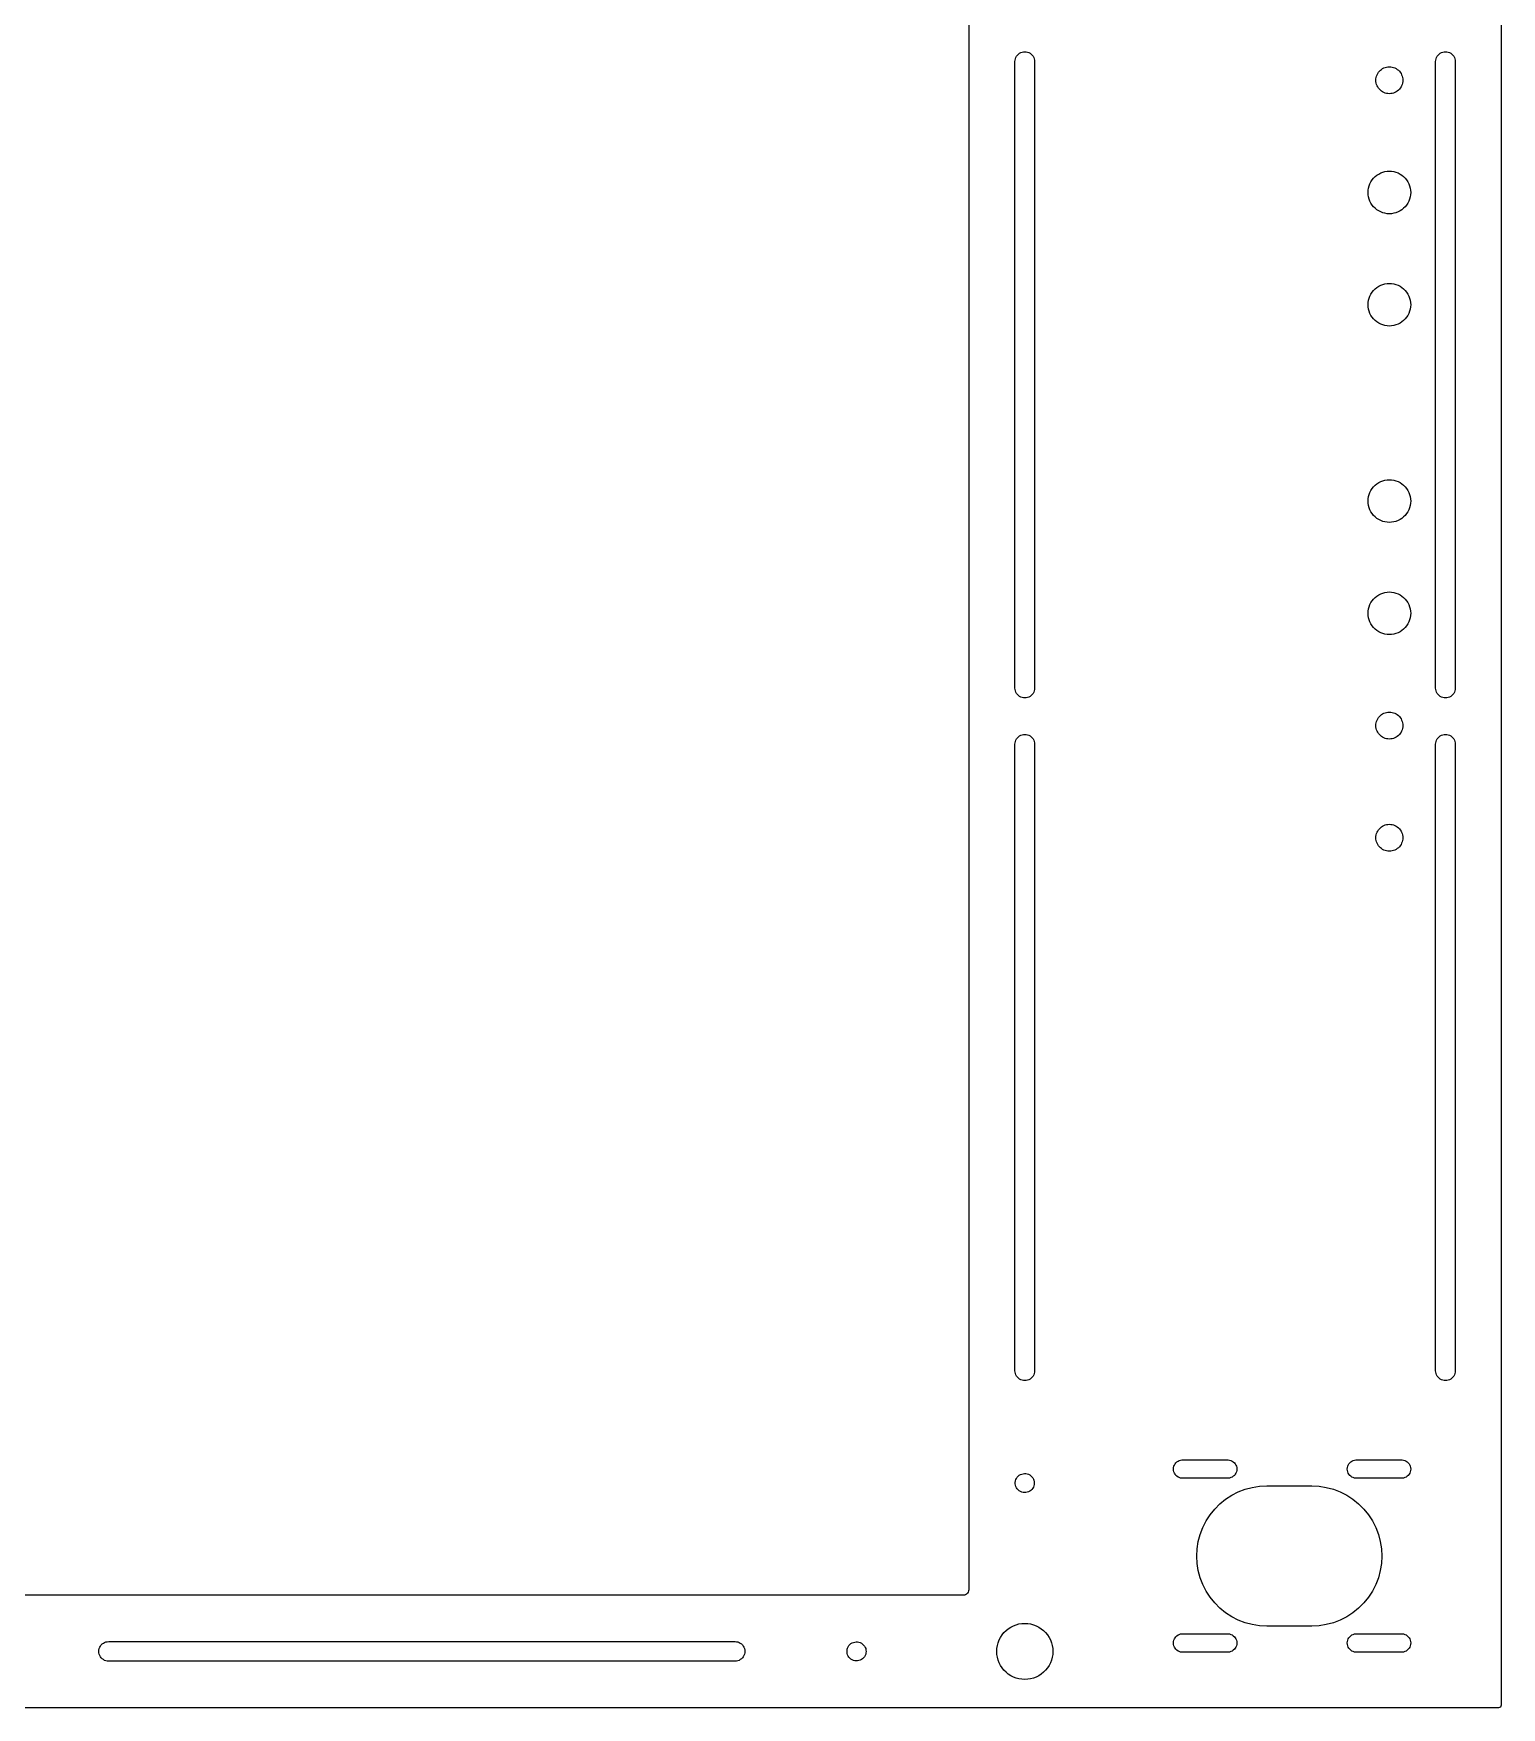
# Model space of a CAD drawing. Header units: metres. Extents: x -325 to 325, y -232 to 248.
# Drawn here: x 63.2 to 325, y -232.5 to 65.8 of the extents above; entities that cross this region are included whole.
import ezdxf

# ---------------------------------------------------------------- set-up
doc = ezdxf.new("R2010")
doc.units = ezdxf.units.M

msp = doc.modelspace()

# ---------------------------------------------------------------- linework, layer by layer
for p, q in [((325, -232), (325, 247)), ((230, 211.5), (230, -211.5)), ((238.25, 60.8333), (238.268, 61.0824)), ((238.25, -50.8333), (238.25, 60.8333)), ((238.268, 61.0824), (238.321, 61.3264)), ((238.321, 61.3264), (238.408, 61.5603)), ((238.408, 61.5603), (238.528, 61.7794)), ((238.528, 61.7794), (238.677, 61.9793)), ((238.677, 61.9793), (238.854, 62.1559)), ((238.854, 62.1559), (239.054, 62.3055)), ((239.054, 62.3055), (239.273, 62.4252)), ((239.273, 62.4252), (239.507, 62.5124)), ((239.507, 62.5124), (239.751, 62.5655)), ((239.751, 62.5655), (240, 62.5833)), ((240, 62.5833), (240.249, 62.5655)), ((240.249, 62.5655), (240.493, 62.5124)), ((240.493, 62.5124), (240.727, 62.4252)), ((240.727, 62.4252), (240.946, 62.3055)), ((240.946, 62.3055), (241.146, 62.1559)), ((241.146, 62.1559), (241.323, 61.9793)), ((241.323, 61.9793), (241.472, 61.7794)), ((241.472, 61.7794), (241.592, 61.5603)), ((241.592, 61.5603), (241.679, 61.3264)), ((241.679, 61.3264), (241.732, 61.0824)), ((241.732, 61.0824), (241.75, 60.8333)), ((241.75, 60.8333), (241.75, -50.8333)), ((303.8, 59.5785), (304.024, 59.6925)), ((304.024, 59.6925), (304.258, 59.7825)), ((304.258, 59.7825), (304.501, 59.8475)), ((304.501, 59.8475), (304.749, 59.8868)), ((304.749, 59.8868), (305, 59.9)), ((305, 59.9), (305.251, 59.8868)), ((305.251, 59.8868), (305.499, 59.8475)), ((305.499, 59.8475), (305.742, 59.7825)), ((305.742, 59.7825), (305.976, 59.6925)), ((305.976, 59.6925), (306.2, 59.5785)), ((313.25, 60.8333), (313.268, 61.0824)), ((313.25, -50.8333), (313.25, 60.8333)), ((313.268, 61.0824), (313.321, 61.3264)), ((313.321, 61.3264), (313.408, 61.5603)), ((313.408, 61.5603), (313.528, 61.7794)), ((313.528, 61.7794), (313.677, 61.9793)), ((313.677, 61.9793), (313.854, 62.1559)), ((313.854, 62.1559), (314.054, 62.3055)), ((314.054, 62.3055), (314.273, 62.4252)), ((314.273, 62.4252), (314.507, 62.5124)), ((314.507, 62.5124), (314.751, 62.5655)), ((314.751, 62.5655), (315, 62.5833)), ((315, 62.5833), (315.249, 62.5655)), ((315.249, 62.5655), (315.493, 62.5124)), ((315.493, 62.5124), (315.727, 62.4252)), ((315.727, 62.4252), (315.946, 62.3055)), ((315.946, 62.3055), (316.146, 62.1559)), ((316.146, 62.1559), (316.323, 61.9793)), ((316.323, 61.9793), (316.472, 61.7794)), ((316.472, 61.7794), (316.592, 61.5603)), ((316.592, 61.5603), (316.679, 61.3264)), ((316.679, 61.3264), (316.732, 61.0824)), ((316.732, 61.0824), (316.75, 60.8333)), ((316.75, 60.8333), (316.75, -50.8333)), ((302.6, 57.5), (302.613, 57.7509)), ((302.613, 57.2491), (302.6, 57.5)), ((302.613, 57.7509), (302.652, 57.999)), ((302.652, 57.001), (302.613, 57.2491)), ((302.652, 57.999), (302.717, 58.2416)), ((302.717, 56.7583), (302.652, 57.001)), ((302.717, 58.2416), (302.807, 58.4762)), ((302.807, 56.5238), (302.717, 56.7583)), ((302.807, 58.4762), (302.922, 58.7)), ((302.922, 58.7), (303.058, 58.9107)), ((303.058, 58.9107), (303.216, 59.1059)), ((303.216, 59.1059), (303.394, 59.2835)), ((303.394, 59.2835), (303.589, 59.4416)), ((303.589, 59.4416), (303.8, 59.5785)), ((306.2, 59.5785), (306.411, 59.4416)), ((306.411, 59.4416), (306.606, 59.2835)), ((306.606, 59.2835), (306.784, 59.1059)), ((306.784, 59.1059), (306.942, 58.9107)), ((306.942, 58.9107), (307.078, 58.7)), ((307.078, 58.7), (307.193, 58.4762)), ((307.193, 58.4762), (307.283, 58.2416)), ((307.283, 56.7583), (307.193, 56.5238)), ((307.283, 58.2416), (307.348, 57.999)), ((307.348, 57.001), (307.283, 56.7583)), ((307.348, 57.999), (307.387, 57.7509)), ((307.387, 57.2491), (307.348, 57.001)), ((307.387, 57.7509), (307.4, 57.5)), ((307.4, 57.5), (307.387, 57.2491)), ((302.922, 56.3), (302.807, 56.5238)), ((303.058, 56.0893), (302.922, 56.3)), ((303.216, 55.8941), (303.058, 56.0893)), ((303.394, 55.7164), (303.216, 55.8941)), ((303.589, 55.5583), (303.394, 55.7164)), ((303.8, 55.4215), (303.589, 55.5583)), ((304.024, 55.3075), (303.8, 55.4215)), ((304.258, 55.2175), (304.024, 55.3075)), ((304.501, 55.1524), (304.258, 55.2175)), ((304.749, 55.1131), (304.501, 55.1524)), ((305, 55.1), (304.749, 55.1131)), ((305.251, 55.1131), (305, 55.1)), ((305.499, 55.1524), (305.251, 55.1131)), ((305.742, 55.2175), (305.499, 55.1524)), ((305.976, 55.3075), (305.742, 55.2175)), ((306.2, 55.4215), (305.976, 55.3075)), ((306.411, 55.5583), (306.2, 55.4215)), ((306.606, 55.7164), (306.411, 55.5583)), ((306.784, 55.8941), (306.606, 55.7164)), ((306.942, 56.0893), (306.784, 55.8941)), ((307.078, 56.3), (306.942, 56.0893)), ((307.193, 56.5238), (307.078, 56.3)), ((301.386, 38.6743), (301.529, 39.0456)), ((301.529, 39.0456), (301.709, 39.4)), ((301.709, 39.4), (301.926, 39.7336)), ((301.926, 39.7336), (302.176, 40.0427)), ((302.176, 40.0427), (302.457, 40.3239)), ((302.457, 40.3239), (302.766, 40.5743)), ((302.766, 40.5743), (303.1, 40.7909)), ((303.1, 40.7909), (303.454, 40.9715)), ((303.454, 40.9715), (303.826, 41.114)), ((303.826, 41.114), (304.21, 41.2169)), ((304.21, 41.2169), (304.603, 41.2792)), ((304.603, 41.2792), (305, 41.3)), ((305, 41.3), (305.397, 41.2792)), ((305.397, 41.2792), (305.79, 41.2169)), ((305.79, 41.2169), (306.174, 41.114)), ((306.174, 41.114), (306.546, 40.9715)), ((306.546, 40.9715), (306.9, 40.7909)), ((306.9, 40.7909), (307.234, 40.5743)), ((307.234, 40.5743), (307.543, 40.3239)), ((307.543, 40.3239), (307.824, 40.0427)), ((307.824, 40.0427), (308.074, 39.7336)), ((308.074, 39.7336), (308.291, 39.4)), ((308.291, 39.4), (308.471, 39.0456)), ((308.471, 39.0456), (308.614, 38.6743)), ((301.2, 37.5), (301.221, 37.8972)), ((301.221, 37.1028), (301.2, 37.5)), ((301.221, 37.8972), (301.283, 38.2901)), ((301.283, 36.7099), (301.221, 37.1028)), ((301.283, 38.2901), (301.386, 38.6743)), ((301.386, 36.3257), (301.283, 36.7099)), ((301.529, 35.9544), (301.386, 36.3257)), ((301.709, 35.6), (301.529, 35.9544)), ((308.471, 35.9544), (308.291, 35.6)), ((308.614, 36.3257), (308.471, 35.9544)), ((308.614, 38.6743), (308.717, 38.2901)), ((308.717, 36.7099), (308.614, 36.3257)), ((308.717, 38.2901), (308.779, 37.8972)), ((308.779, 37.1028), (308.717, 36.7099)), ((308.779, 37.8972), (308.8, 37.5)), ((308.8, 37.5), (308.779, 37.1028)), ((301.926, 35.2664), (301.709, 35.6)), ((302.176, 34.9573), (301.926, 35.2664)), ((302.457, 34.676), (302.176, 34.9573)), ((302.766, 34.4257), (302.457, 34.676)), ((303.1, 34.2091), (302.766, 34.4257)), ((303.454, 34.0285), (303.1, 34.2091)), ((303.826, 33.886), (303.454, 34.0285)), ((304.21, 33.783), (303.826, 33.886)), ((304.603, 33.7208), (304.21, 33.783)), ((305, 33.7), (304.603, 33.7208)), ((305.397, 33.7208), (305, 33.7)), ((305.79, 33.783), (305.397, 33.7208)), ((306.174, 33.886), (305.79, 33.783)), ((306.546, 34.0285), (306.174, 33.886)), ((306.9, 34.2091), (306.546, 34.0285)), ((307.234, 34.4257), (306.9, 34.2091)), ((307.543, 34.676), (307.234, 34.4257)), ((307.824, 34.9573), (307.543, 34.676)), ((308.074, 35.2664), (307.824, 34.9573)), ((308.291, 35.6), (308.074, 35.2664)), ((303.1, 20.7909), (303.454, 20.9715)), ((303.454, 20.9715), (303.826, 21.114)), ((303.826, 21.114), (304.21, 21.2169)), ((304.21, 21.2169), (304.603, 21.2792)), ((304.603, 21.2792), (305, 21.3)), ((305, 21.3), (305.397, 21.2792)), ((305.397, 21.2792), (305.79, 21.2169)), ((305.79, 21.2169), (306.174, 21.114)), ((306.174, 21.114), (306.546, 20.9715)), ((306.546, 20.9715), (306.9, 20.7909)), ((301.221, 17.8972), (301.283, 18.2901)), ((301.283, 18.2901), (301.386, 18.6743)), ((301.386, 18.6743), (301.529, 19.0456)), ((301.529, 19.0456), (301.709, 19.4)), ((301.709, 19.4), (301.926, 19.7336)), ((301.926, 19.7336), (302.176, 20.0427)), ((302.176, 20.0427), (302.457, 20.3239)), ((302.457, 20.3239), (302.766, 20.5743)), ((302.766, 20.5743), (303.1, 20.7909)), ((306.9, 20.7909), (307.234, 20.5743)), ((307.234, 20.5743), (307.543, 20.3239)), ((307.543, 20.3239), (307.824, 20.0427)), ((307.824, 20.0427), (308.074, 19.7336)), ((308.074, 19.7336), (308.291, 19.4)), ((308.291, 19.4), (308.471, 19.0456)), ((308.471, 19.0456), (308.614, 18.6743)), ((308.614, 18.6743), (308.717, 18.2901)), ((308.717, 18.2901), (308.779, 17.8972)), ((301.2, 17.5), (301.221, 17.8972)), ((301.221, 17.1028), (301.2, 17.5)), ((301.283, 16.7099), (301.221, 17.1028)), ((301.386, 16.3257), (301.283, 16.7099)), ((301.529, 15.9544), (301.386, 16.3257)), ((301.709, 15.6), (301.529, 15.9544)), ((301.926, 15.2664), (301.709, 15.6)), ((302.176, 14.9573), (301.926, 15.2664)), ((302.457, 14.676), (302.176, 14.9573)), ((307.824, 14.9573), (307.543, 14.676)), ((308.074, 15.2664), (307.824, 14.9573)), ((308.291, 15.6), (308.074, 15.2664)), ((308.471, 15.9544), (308.291, 15.6)), ((308.614, 16.3257), (308.471, 15.9544)), ((308.717, 16.7099), (308.614, 16.3257)), ((308.779, 17.1028), (308.717, 16.7099)), ((308.779, 17.8972), (308.8, 17.5)), ((308.8, 17.5), (308.779, 17.1028)), ((302.766, 14.4257), (302.457, 14.676)), ((303.1, 14.2091), (302.766, 14.4257)), ((303.454, 14.0285), (303.1, 14.2091)), ((303.826, 13.886), (303.454, 14.0285)), ((304.21, 13.783), (303.826, 13.886)), ((304.603, 13.7208), (304.21, 13.783)), ((305, 13.7), (304.603, 13.7208)), ((305.397, 13.7208), (305, 13.7)), ((305.79, 13.783), (305.397, 13.7208)), ((306.174, 13.886), (305.79, 13.783)), ((306.546, 14.0285), (306.174, 13.886)), ((306.9, 14.2091), (306.546, 14.0285)), ((307.234, 14.4257), (306.9, 14.2091)), ((307.543, 14.676), (307.234, 14.4257)), ((302.176, -14.9573), (302.457, -14.676)), ((302.457, -14.676), (302.766, -14.4257)), ((302.766, -14.4257), (303.1, -14.2091)), ((303.1, -14.2091), (303.454, -14.0285)), ((303.454, -14.0285), (303.826, -13.886)), ((303.826, -13.886), (304.21, -13.783)), ((304.21, -13.783), (304.603, -13.7208)), ((304.603, -13.7208), (305, -13.7)), ((305, -13.7), (305.397, -13.7208)), ((305.397, -13.7208), (305.79, -13.783)), ((305.79, -13.783), (306.174, -13.886)), ((306.174, -13.886), (306.546, -14.0285)), ((306.546, -14.0285), (306.9, -14.2091)), ((306.9, -14.2091), (307.234, -14.4257)), ((307.234, -14.4257), (307.543, -14.676)), ((307.543, -14.676), (307.824, -14.9573)), ((301.2, -17.5), (301.221, -17.1028)), ((301.221, -17.8972), (301.2, -17.5)), ((301.221, -17.1028), (301.283, -16.7099)), ((301.283, -18.2901), (301.221, -17.8972)), ((301.283, -16.7099), (301.386, -16.3257)), ((301.386, -16.3257), (301.529, -15.9544)), ((301.529, -15.9544), (301.709, -15.6)), ((301.709, -15.6), (301.926, -15.2664)), ((301.926, -15.2664), (302.176, -14.9573)), ((307.824, -14.9573), (308.074, -15.2664)), ((308.074, -15.2664), (308.291, -15.6)), ((308.291, -15.6), (308.471, -15.9544)), ((308.471, -15.9544), (308.614, -16.3257)), ((308.614, -16.3257), (308.717, -16.7099)), ((308.717, -16.7099), (308.779, -17.1028)), ((308.779, -17.8972), (308.717, -18.2901)), ((308.779, -17.1028), (308.8, -17.5)), ((308.8, -17.5), (308.779, -17.8972)), ((301.386, -18.6743), (301.283, -18.2901)), ((301.529, -19.0456), (301.386, -18.6743)), ((301.709, -19.4), (301.529, -19.0456)), ((301.926, -19.7336), (301.709, -19.4)), ((302.176, -20.0427), (301.926, -19.7336)), ((302.457, -20.3239), (302.176, -20.0427)), ((302.766, -20.5743), (302.457, -20.3239)), ((303.1, -20.7909), (302.766, -20.5743)), ((303.454, -20.9715), (303.1, -20.7909)), ((306.9, -20.7909), (306.546, -20.9715)), ((307.234, -20.5743), (306.9, -20.7909)), ((307.543, -20.3239), (307.234, -20.5743)), ((307.824, -20.0427), (307.543, -20.3239)), ((308.074, -19.7336), (307.824, -20.0427)), ((308.291, -19.4), (308.074, -19.7336)), ((308.471, -19.0456), (308.291, -19.4)), ((308.614, -18.6743), (308.471, -19.0456)), ((308.717, -18.2901), (308.614, -18.6743)), ((303.826, -21.114), (303.454, -20.9715)), ((304.21, -21.2169), (303.826, -21.114)), ((304.603, -21.2792), (304.21, -21.2169)), ((305, -21.3), (304.603, -21.2792)), ((305.397, -21.2792), (305, -21.3)), ((305.79, -21.2169), (305.397, -21.2792)), ((306.174, -21.114), (305.79, -21.2169)), ((306.546, -20.9715), (306.174, -21.114)), ((301.529, -35.9544), (301.709, -35.6)), ((301.709, -35.6), (301.926, -35.2664)), ((301.926, -35.2664), (302.176, -34.9573)), ((302.176, -34.9573), (302.457, -34.676)), ((302.457, -34.676), (302.766, -34.4257)), ((302.766, -34.4257), (303.1, -34.2091)), ((303.1, -34.2091), (303.454, -34.0285)), ((303.454, -34.0285), (303.826, -33.886)), ((303.826, -33.886), (304.21, -33.783)), ((304.21, -33.783), (304.603, -33.7208)), ((304.603, -33.7208), (305, -33.7)), ((305, -33.7), (305.397, -33.7208)), ((305.397, -33.7208), (305.79, -33.783)), ((305.79, -33.783), (306.174, -33.886)), ((306.174, -33.886), (306.546, -34.0285)), ((306.546, -34.0285), (306.9, -34.2091)), ((306.9, -34.2091), (307.234, -34.4257)), ((307.234, -34.4257), (307.543, -34.676)), ((307.543, -34.676), (307.824, -34.9573)), ((307.824, -34.9573), (308.074, -35.2664)), ((308.074, -35.2664), (308.291, -35.6)), ((308.291, -35.6), (308.471, -35.9544)), ((301.2, -37.5), (301.221, -37.1028)), ((301.221, -37.8972), (301.2, -37.5)), ((301.221, -37.1028), (301.283, -36.7099)), ((301.283, -38.2901), (301.221, -37.8972)), ((301.283, -36.7099), (301.386, -36.3257)), ((301.386, -38.6743), (301.283, -38.2901)), ((301.386, -36.3257), (301.529, -35.9544)), ((301.529, -39.0456), (301.386, -38.6743)), ((308.471, -35.9544), (308.614, -36.3257)), ((308.614, -38.6743), (308.471, -39.0456)), ((308.614, -36.3257), (308.717, -36.7099)), ((308.717, -38.2901), (308.614, -38.6743)), ((308.717, -36.7099), (308.779, -37.1028)), ((308.779, -37.8972), (308.717, -38.2901)), ((308.779, -37.1028), (308.8, -37.5)), ((308.8, -37.5), (308.779, -37.8972)), ((301.709, -39.4), (301.529, -39.0456)), ((301.926, -39.7336), (301.709, -39.4)), ((302.176, -40.0427), (301.926, -39.7336)), ((302.457, -40.3239), (302.176, -40.0427)), ((302.766, -40.5743), (302.457, -40.3239)), ((303.1, -40.7909), (302.766, -40.5743)), ((303.454, -40.9715), (303.1, -40.7909)), ((303.826, -41.114), (303.454, -40.9715)), ((304.21, -41.2169), (303.826, -41.114)), ((304.603, -41.2792), (304.21, -41.2169)), ((305, -41.3), (304.603, -41.2792)), ((305.397, -41.2792), (305, -41.3)), ((305.79, -41.2169), (305.397, -41.2792)), ((306.174, -41.114), (305.79, -41.2169)), ((306.546, -40.9715), (306.174, -41.114)), ((306.9, -40.7909), (306.546, -40.9715)), ((307.234, -40.5743), (306.9, -40.7909)), ((307.543, -40.3239), (307.234, -40.5743)), ((307.824, -40.0427), (307.543, -40.3239)), ((308.074, -39.7336), (307.824, -40.0427)), ((308.291, -39.4), (308.074, -39.7336)), ((308.471, -39.0456), (308.291, -39.4)), ((238.268, -51.0824), (238.25, -50.8333)), ((238.321, -51.3264), (238.268, -51.0824)), ((238.408, -51.5603), (238.321, -51.3264)), ((238.528, -51.7794), (238.408, -51.5603)), ((238.677, -51.9793), (238.528, -51.7794)), ((238.854, -52.1559), (238.677, -51.9793)), ((239.054, -52.3055), (238.854, -52.1559)), ((239.273, -52.4252), (239.054, -52.3055)), ((239.507, -52.5124), (239.273, -52.4252)), ((239.751, -52.5655), (239.507, -52.5124)), ((240, -52.5833), (239.751, -52.5655)), ((240.249, -52.5655), (240, -52.5833)), ((240.493, -52.5124), (240.249, -52.5655)), ((240.727, -52.4252), (240.493, -52.5124)), ((240.946, -52.3055), (240.727, -52.4252)), ((241.146, -52.1559), (240.946, -52.3055)), ((241.323, -51.9793), (241.146, -52.1559)), ((241.472, -51.7794), (241.323, -51.9793)), ((241.592, -51.5603), (241.472, -51.7794)), ((241.679, -51.3264), (241.592, -51.5603)), ((241.732, -51.0824), (241.679, -51.3264)), ((241.75, -50.8333), (241.732, -51.0824)), ((313.268, -51.0824), (313.25, -50.8333)), ((313.321, -51.3264), (313.268, -51.0824)), ((313.408, -51.5603), (313.321, -51.3264)), ((313.528, -51.7794), (313.408, -51.5603)), ((313.677, -51.9793), (313.528, -51.7794)), ((313.854, -52.1559), (313.677, -51.9793)), ((314.054, -52.3055), (313.854, -52.1559)), ((314.273, -52.4252), (314.054, -52.3055)), ((314.507, -52.5124), (314.273, -52.4252)), ((314.751, -52.5655), (314.507, -52.5124)), ((315, -52.5833), (314.751, -52.5655)), ((315.249, -52.5655), (315, -52.5833)), ((315.493, -52.5124), (315.249, -52.5655)), ((315.727, -52.4252), (315.493, -52.5124)), ((315.946, -52.3055), (315.727, -52.4252)), ((316.146, -52.1559), (315.946, -52.3055)), ((316.323, -51.9793), (316.146, -52.1559)), ((316.472, -51.7794), (316.323, -51.9793)), ((316.592, -51.5603), (316.472, -51.7794)), ((316.679, -51.3264), (316.592, -51.5603)), ((316.732, -51.0824), (316.679, -51.3264)), ((316.75, -50.8333), (316.732, -51.0824)), ((302.717, -56.7583), (302.807, -56.5238)), ((302.807, -56.5238), (302.922, -56.3)), ((302.922, -56.3), (303.058, -56.0893)), ((303.058, -56.0893), (303.216, -55.8941)), ((303.216, -55.8941), (303.394, -55.7164)), ((303.394, -55.7164), (303.589, -55.5583)), ((303.589, -55.5583), (303.8, -55.4215)), ((303.8, -55.4215), (304.024, -55.3075)), ((304.024, -55.3075), (304.258, -55.2175)), ((304.258, -55.2175), (304.501, -55.1524)), ((304.501, -55.1524), (304.749, -55.1131)), ((304.749, -55.1131), (305, -55.1)), ((305, -55.1), (305.251, -55.1131)), ((305.251, -55.1131), (305.499, -55.1524)), ((305.499, -55.1524), (305.742, -55.2175)), ((305.742, -55.2175), (305.976, -55.3075)), ((305.976, -55.3075), (306.2, -55.4215)), ((306.2, -55.4215), (306.411, -55.5583)), ((306.411, -55.5583), (306.606, -55.7164)), ((306.606, -55.7164), (306.784, -55.8941)), ((306.784, -55.8941), (306.942, -56.0893)), ((306.942, -56.0893), (307.078, -56.3)), ((307.078, -56.3), (307.193, -56.5238)), ((307.193, -56.5238), (307.283, -56.7583)), ((238.677, -59.6873), (238.854, -59.5108)), ((238.854, -59.5108), (239.054, -59.3611)), ((239.054, -59.3611), (239.273, -59.2415)), ((239.273, -59.2415), (239.507, -59.1542)), ((239.507, -59.1542), (239.751, -59.1011)), ((239.751, -59.1011), (240, -59.0833)), ((240, -59.0833), (240.249, -59.1011)), ((240.249, -59.1011), (240.493, -59.1542)), ((240.493, -59.1542), (240.727, -59.2415)), ((240.727, -59.2415), (240.946, -59.3611)), ((240.946, -59.3611), (241.146, -59.5108)), ((241.146, -59.5108), (241.323, -59.6873)), ((302.6, -57.5), (302.613, -57.2491)), ((302.613, -57.7509), (302.6, -57.5)), ((302.613, -57.2491), (302.652, -57.001)), ((302.652, -57.999), (302.613, -57.7509)), ((302.652, -57.001), (302.717, -56.7583)), ((302.717, -58.2416), (302.652, -57.999)), ((302.807, -58.4762), (302.717, -58.2416)), ((302.922, -58.7), (302.807, -58.4762)), ((303.058, -58.9107), (302.922, -58.7)), ((303.216, -59.1059), (303.058, -58.9107)), ((303.394, -59.2835), (303.216, -59.1059)), ((303.589, -59.4416), (303.394, -59.2835)), ((303.8, -59.5785), (303.589, -59.4416)), ((304.024, -59.6925), (303.8, -59.5785)), ((306.2, -59.5785), (305.976, -59.6925)), ((306.411, -59.4416), (306.2, -59.5785)), ((306.606, -59.2835), (306.411, -59.4416)), ((306.784, -59.1059), (306.606, -59.2835)), ((306.942, -58.9107), (306.784, -59.1059)), ((307.078, -58.7), (306.942, -58.9107)), ((307.193, -58.4762), (307.078, -58.7)), ((307.283, -58.2416), (307.193, -58.4762)), ((307.283, -56.7583), (307.348, -57.001)), ((307.348, -57.999), (307.283, -58.2416)), ((307.348, -57.001), (307.387, -57.2491)), ((307.387, -57.7509), (307.348, -57.999)), ((307.387, -57.2491), (307.4, -57.5)), ((307.4, -57.5), (307.387, -57.7509)), ((313.677, -59.6873), (313.854, -59.5108)), ((313.854, -59.5108), (314.054, -59.3611)), ((314.054, -59.3611), (314.273, -59.2415)), ((314.273, -59.2415), (314.507, -59.1542)), ((314.507, -59.1542), (314.751, -59.1011)), ((314.751, -59.1011), (315, -59.0833)), ((315, -59.0833), (315.249, -59.1011)), ((315.249, -59.1011), (315.493, -59.1542)), ((315.493, -59.1542), (315.727, -59.2415)), ((315.727, -59.2415), (315.946, -59.3611)), ((315.946, -59.3611), (316.146, -59.5108)), ((316.146, -59.5108), (316.323, -59.6873)), ((238.25, -60.8333), (238.268, -60.5843)), ((238.25, -172.5), (238.25, -60.8333)), ((238.268, -60.5843), (238.321, -60.3403)), ((238.321, -60.3403), (238.408, -60.1064)), ((238.408, -60.1064), (238.528, -59.8872)), ((238.528, -59.8872), (238.677, -59.6873)), ((241.323, -59.6873), (241.472, -59.8872)), ((241.472, -59.8872), (241.592, -60.1064)), ((241.592, -60.1064), (241.679, -60.3403)), ((241.679, -60.3403), (241.732, -60.5843)), ((241.732, -60.5843), (241.75, -60.8333)), ((241.75, -60.8333), (241.75, -172.5)), ((304.258, -59.7825), (304.024, -59.6925)), ((304.501, -59.8475), (304.258, -59.7825)), ((304.749, -59.8868), (304.501, -59.8475)), ((305, -59.9), (304.749, -59.8868)), ((305.251, -59.8868), (305, -59.9)), ((305.499, -59.8475), (305.251, -59.8868)), ((305.742, -59.7825), (305.499, -59.8475)), ((305.976, -59.6925), (305.742, -59.7825)), ((313.25, -60.8333), (313.268, -60.5843)), ((313.25, -172.5), (313.25, -60.8333)), ((313.268, -60.5843), (313.321, -60.3403)), ((313.321, -60.3403), (313.408, -60.1064)), ((313.408, -60.1064), (313.528, -59.8872)), ((313.528, -59.8872), (313.677, -59.6873)), ((316.323, -59.6873), (316.472, -59.8872)), ((316.472, -59.8872), (316.592, -60.1064)), ((316.592, -60.1064), (316.679, -60.3403)), ((316.679, -60.3403), (316.732, -60.5843)), ((316.732, -60.5843), (316.75, -60.8333)), ((316.75, -60.8333), (316.75, -172.5)), ((302.6, -77.5), (302.613, -77.2491)), ((302.613, -77.7509), (302.6, -77.5)), ((302.613, -77.2491), (302.652, -77.001)), ((302.652, -77.001), (302.717, -76.7584)), ((302.717, -76.7584), (302.807, -76.5238)), ((302.807, -76.5238), (302.922, -76.3)), ((302.922, -76.3), (303.058, -76.0893)), ((303.058, -76.0893), (303.216, -75.8941)), ((303.216, -75.8941), (303.394, -75.7164)), ((303.394, -75.7164), (303.589, -75.5583)), ((303.589, -75.5583), (303.8, -75.4215)), ((303.8, -75.4215), (304.024, -75.3075)), ((304.024, -75.3075), (304.258, -75.2175)), ((304.258, -75.2175), (304.501, -75.1524)), ((304.501, -75.1524), (304.749, -75.1131)), ((304.749, -75.1131), (305, -75.1)), ((305, -75.1), (305.251, -75.1131)), ((305.251, -75.1131), (305.499, -75.1524)), ((305.499, -75.1524), (305.742, -75.2175)), ((305.742, -75.2175), (305.976, -75.3075)), ((305.976, -75.3075), (306.2, -75.4215)), ((306.2, -75.4215), (306.411, -75.5583)), ((306.411, -75.5583), (306.606, -75.7164)), ((306.606, -75.7164), (306.784, -75.8941)), ((306.784, -75.8941), (306.942, -76.0893)), ((306.942, -76.0893), (307.078, -76.3)), ((307.078, -76.3), (307.193, -76.5238)), ((307.193, -76.5238), (307.283, -76.7584)), ((307.283, -76.7584), (307.348, -77.001)), ((307.348, -77.001), (307.387, -77.2491)), ((307.387, -77.2491), (307.4, -77.5)), ((307.4, -77.5), (307.387, -77.7509)), ((302.652, -77.999), (302.613, -77.7509)), ((302.717, -78.2416), (302.652, -77.999)), ((302.807, -78.4762), (302.717, -78.2416)), ((302.922, -78.7), (302.807, -78.4762)), ((303.058, -78.9107), (302.922, -78.7)), ((303.216, -79.1059), (303.058, -78.9107)), ((303.394, -79.2835), (303.216, -79.1059)), ((303.589, -79.4416), (303.394, -79.2835)), ((303.8, -79.5785), (303.589, -79.4416)), ((304.024, -79.6925), (303.8, -79.5785)), ((304.258, -79.7825), (304.024, -79.6925)), ((304.501, -79.8475), (304.258, -79.7825)), ((304.749, -79.8869), (304.501, -79.8475)), ((305, -79.9), (304.749, -79.8869)), ((305.251, -79.8869), (305, -79.9)), ((305.499, -79.8475), (305.251, -79.8869)), ((305.742, -79.7825), (305.499, -79.8475)), ((305.976, -79.6925), (305.742, -79.7825)), ((306.2, -79.5785), (305.976, -79.6925)), ((306.411, -79.4416), (306.2, -79.5785)), ((306.606, -79.2835), (306.411, -79.4416)), ((306.784, -79.1059), (306.606, -79.2835)), ((306.942, -78.9107), (306.784, -79.1059)), ((307.078, -78.7), (306.942, -78.9107)), ((307.193, -78.4762), (307.078, -78.7)), ((307.283, -78.2416), (307.193, -78.4762)), ((307.348, -77.999), (307.283, -78.2416)), ((307.387, -77.7509), (307.348, -77.999)), ((238.268, -172.749), (238.25, -172.5)), ((238.321, -172.993), (238.268, -172.749)), ((238.408, -173.227), (238.321, -172.993)), ((241.679, -172.993), (241.592, -173.227)), ((241.732, -172.749), (241.679, -172.993)), ((241.75, -172.5), (241.732, -172.749)), ((313.268, -172.749), (313.25, -172.5)), ((313.321, -172.993), (313.268, -172.749)), ((313.408, -173.227), (313.321, -172.993)), ((316.679, -172.993), (316.592, -173.227)), ((316.732, -172.749), (316.679, -172.993)), ((316.75, -172.5), (316.732, -172.749)), ((238.528, -173.446), (238.408, -173.227)), ((238.677, -173.646), (238.528, -173.446)), ((238.854, -173.823), (238.677, -173.646)), ((239.054, -173.972), (238.854, -173.823)), ((239.273, -174.092), (239.054, -173.972)), ((239.507, -174.179), (239.273, -174.092)), ((239.751, -174.232), (239.507, -174.179)), ((240, -174.25), (239.751, -174.232)), ((240.249, -174.232), (240, -174.25)), ((240.493, -174.179), (240.249, -174.232)), ((240.727, -174.092), (240.493, -174.179)), ((240.946, -173.972), (240.727, -174.092)), ((241.146, -173.823), (240.946, -173.972)), ((241.323, -173.646), (241.146, -173.823)), ((241.472, -173.446), (241.323, -173.646)), ((241.592, -173.227), (241.472, -173.446)), ((313.528, -173.446), (313.408, -173.227)), ((313.677, -173.646), (313.528, -173.446)), ((313.854, -173.823), (313.677, -173.646)), ((314.054, -173.972), (313.854, -173.823)), ((314.273, -174.092), (314.054, -173.972)), ((314.507, -174.179), (314.273, -174.092)), ((314.751, -174.232), (314.507, -174.179)), ((315, -174.25), (314.751, -174.232)), ((315.249, -174.232), (315, -174.25)), ((315.493, -174.179), (315.249, -174.232)), ((315.727, -174.092), (315.493, -174.179)), ((315.946, -173.972), (315.727, -174.092)), ((316.146, -173.823), (315.946, -173.972)), ((316.323, -173.646), (316.146, -173.823)), ((316.472, -173.446), (316.323, -173.646)), ((316.592, -173.227), (316.472, -173.446)), ((239.223, -190.988), (239.451, -190.891)), ((239.451, -190.891), (239.691, -190.828)), ((239.691, -190.828), (239.938, -190.801)), ((239.938, -190.801), (240.186, -190.81)), ((240.186, -190.81), (240.43, -190.855)), ((240.43, -190.855), (240.665, -190.935)), ((266.5, -190), (266.518, -189.754)), ((266.518, -190.246), (266.5, -190)), ((266.518, -189.754), (266.573, -189.514)), ((266.573, -190.486), (266.518, -190.246)), ((266.573, -189.514), (266.663, -189.284)), ((266.663, -190.716), (266.573, -190.486)), ((266.663, -189.284), (266.787, -189.071)), ((266.787, -190.929), (266.663, -190.716)), ((266.787, -189.071), (266.94, -188.878)), ((266.94, -191.122), (266.787, -190.929)), ((266.94, -188.878), (267.121, -188.71)), ((267.121, -188.71), (267.325, -188.571)), ((267.325, -188.571), (267.547, -188.464)), ((267.547, -188.464), (267.783, -188.391)), ((267.783, -188.391), (268.027, -188.355)), ((268.027, -188.355), (276.273, -188.355)), ((276.273, -188.355), (276.517, -188.391)), ((276.517, -188.391), (276.753, -188.464)), ((276.753, -188.464), (276.975, -188.571)), ((276.975, -188.571), (277.179, -188.71)), ((277.179, -188.71), (277.36, -188.878)), ((277.36, -188.878), (277.513, -189.071)), ((277.513, -190.929), (277.36, -191.122)), ((277.513, -189.071), (277.637, -189.284)), ((277.637, -190.716), (277.513, -190.929)), ((277.637, -189.284), (277.727, -189.514)), ((277.727, -190.486), (277.637, -190.716)), ((277.727, -189.514), (277.782, -189.754)), ((277.782, -190.246), (277.727, -190.486)), ((277.782, -189.754), (277.8, -190)), ((277.8, -190), (277.782, -190.246)), ((297.5, -190), (297.518, -189.754)), ((297.518, -190.246), (297.5, -190)), ((297.518, -189.754), (297.573, -189.514)), ((297.573, -190.486), (297.518, -190.246)), ((297.573, -189.514), (297.663, -189.284)), ((297.663, -190.716), (297.573, -190.486)), ((297.663, -189.284), (297.787, -189.071)), ((297.787, -190.929), (297.663, -190.716)), ((297.787, -189.071), (297.94, -188.878)), ((297.94, -191.122), (297.787, -190.929)), ((297.94, -188.878), (298.121, -188.71)), ((298.121, -188.71), (298.325, -188.571)), ((298.325, -188.571), (298.547, -188.464)), ((298.547, -188.464), (298.783, -188.391)), ((298.783, -188.391), (299.027, -188.355)), ((299.027, -188.355), (307.273, -188.355)), ((307.273, -188.355), (307.517, -188.391)), ((307.517, -188.391), (307.753, -188.464)), ((307.753, -188.464), (307.975, -188.571)), ((307.975, -188.571), (308.179, -188.71)), ((308.179, -188.71), (308.36, -188.878)), ((308.36, -188.878), (308.513, -189.071)), ((308.513, -190.929), (308.36, -191.122)), ((308.513, -189.071), (308.637, -189.284)), ((308.637, -190.716), (308.513, -190.929)), ((308.637, -189.284), (308.727, -189.514)), ((308.727, -190.486), (308.637, -190.716)), ((308.727, -189.514), (308.782, -189.754)), ((308.782, -190.246), (308.727, -190.486)), ((308.782, -189.754), (308.8, -190)), ((308.8, -190), (308.782, -190.246)), ((238.305, -192.376), (238.341, -192.13)), ((238.305, -192.624), (238.305, -192.376)), ((238.341, -192.87), (238.305, -192.624)), ((238.341, -192.13), (238.412, -191.893)), ((238.412, -193.107), (238.341, -192.87)), ((238.412, -191.893), (238.518, -191.668)), ((238.518, -193.332), (238.412, -193.107)), ((238.518, -191.668), (238.654, -191.461)), ((238.654, -193.539), (238.518, -193.332)), ((238.654, -191.461), (238.82, -191.276)), ((238.82, -193.724), (238.654, -193.539)), ((238.82, -191.276), (239.011, -191.117)), ((239.011, -193.883), (238.82, -193.724)), ((239.011, -191.117), (239.223, -190.988)), ((239.223, -194.012), (239.011, -193.883)), ((240.665, -190.935), (240.886, -191.049)), ((240.886, -191.049), (241.087, -191.193)), ((241.087, -193.807), (240.886, -193.951)), ((241.087, -191.193), (241.266, -191.366)), ((241.266, -193.634), (241.087, -193.807)), ((241.266, -191.366), (241.418, -191.562)), ((241.418, -193.438), (241.266, -193.634)), ((241.418, -191.562), (241.539, -191.778)), ((241.539, -193.222), (241.418, -193.438)), ((241.539, -191.778), (241.628, -192.01)), ((241.628, -192.99), (241.539, -193.222)), ((241.628, -192.01), (241.682, -192.252)), ((241.682, -192.748), (241.628, -192.99)), ((241.682, -192.252), (241.7, -192.5)), ((241.7, -192.5), (241.682, -192.748)), ((267.121, -191.29), (266.94, -191.122)), ((267.325, -191.429), (267.121, -191.29)), ((267.547, -191.536), (267.325, -191.429)), ((267.783, -191.609), (267.547, -191.536)), ((268.027, -191.645), (267.783, -191.609)), ((276.273, -191.645), (268.027, -191.645)), ((276.517, -191.609), (276.273, -191.645)), ((276.753, -191.536), (276.517, -191.609)), ((276.975, -191.429), (276.753, -191.536)), ((277.179, -191.29), (276.975, -191.429)), ((277.36, -191.122), (277.179, -191.29)), ((278.066, -194.081), (279.287, -193.612)), ((279.287, -193.612), (280.551, -193.273)), ((280.551, -193.273), (281.843, -193.068)), ((281.843, -193.068), (283.15, -193)), ((283.15, -193), (291.15, -193)), ((291.15, -193), (292.457, -193.068)), ((292.457, -193.068), (293.749, -193.273)), ((293.749, -193.273), (295.013, -193.612)), ((295.013, -193.612), (296.234, -194.081)), ((298.121, -191.29), (297.94, -191.122)), ((298.325, -191.429), (298.121, -191.29)), ((298.547, -191.536), (298.325, -191.429)), ((298.783, -191.609), (298.547, -191.536)), ((299.027, -191.645), (298.783, -191.609)), ((307.273, -191.645), (299.027, -191.645)), ((307.517, -191.609), (307.273, -191.645)), ((307.753, -191.536), (307.517, -191.609)), ((307.975, -191.429), (307.753, -191.536)), ((308.179, -191.29), (307.975, -191.429)), ((308.36, -191.122), (308.179, -191.29)), ((239.451, -194.109), (239.223, -194.012)), ((239.691, -194.172), (239.451, -194.109)), ((239.938, -194.199), (239.691, -194.172)), ((240.186, -194.19), (239.938, -194.199)), ((240.43, -194.145), (240.186, -194.19)), ((240.665, -194.065), (240.43, -194.145)), ((240.886, -193.951), (240.665, -194.065)), ((273.861, -197.136), (274.786, -196.211)), ((274.786, -196.211), (275.803, -195.387)), ((275.803, -195.387), (276.9, -194.675)), ((276.9, -194.675), (278.066, -194.081)), ((296.234, -194.081), (297.4, -194.675)), ((297.4, -194.675), (298.497, -195.387)), ((298.497, -195.387), (299.514, -196.211)), ((299.514, -196.211), (300.439, -197.136)), ((271.731, -200.416), (272.325, -199.25)), ((272.325, -199.25), (273.037, -198.153)), ((273.037, -198.153), (273.861, -197.136)), ((300.439, -197.136), (301.263, -198.153)), ((301.263, -198.153), (301.975, -199.25)), ((301.975, -199.25), (302.569, -200.416)), ((270.923, -202.901), (271.262, -201.637)), ((271.262, -201.637), (271.731, -200.416)), ((302.569, -200.416), (303.038, -201.637)), ((303.038, -201.637), (303.377, -202.901)), ((270.65, -205.5), (270.718, -204.193)), ((270.718, -206.807), (270.65, -205.5)), ((270.718, -204.193), (270.923, -202.901)), ((303.377, -202.901), (303.582, -204.193)), ((303.582, -204.193), (303.65, -205.5)), ((303.65, -205.5), (303.582, -206.807)), ((270.923, -208.099), (270.718, -206.807)), ((271.262, -209.363), (270.923, -208.099)), ((303.377, -208.099), (303.038, -209.363)), ((303.582, -206.807), (303.377, -208.099)), ((229.975, -211.723), (229.901, -211.934)), ((230, -211.5), (229.975, -211.723)), ((271.731, -210.584), (271.262, -209.363)), ((272.325, -211.75), (271.731, -210.584)), ((273.037, -212.847), (272.325, -211.75)), ((301.975, -211.75), (301.263, -212.847)), ((302.569, -210.584), (301.975, -211.75)), ((303.038, -209.363), (302.569, -210.584)), ((229, -212.5), (-229, -212.5)), ((229.223, -212.475), (229, -212.5)), ((229.434, -212.401), (229.223, -212.475)), ((229.623, -212.282), (229.434, -212.401)), ((229.782, -212.123), (229.623, -212.282)), ((229.901, -211.934), (229.782, -212.123)), ((273.861, -213.864), (273.037, -212.847)), ((274.786, -214.789), (273.861, -213.864)), ((275.803, -215.613), (274.786, -214.789)), ((299.514, -214.789), (298.497, -215.613)), ((300.439, -213.864), (299.514, -214.789)), ((301.263, -212.847), (300.439, -213.864)), ((237.966, -217.932), (238.455, -217.745)), ((238.455, -217.745), (238.96, -217.609)), ((238.96, -217.609), (239.477, -217.527)), ((239.477, -217.527), (240, -217.5)), ((240, -217.5), (240.523, -217.527)), ((240.523, -217.527), (241.04, -217.609)), ((241.04, -217.609), (241.545, -217.745)), ((241.545, -217.745), (242.034, -217.932)), ((276.9, -216.325), (275.803, -215.613)), ((278.066, -216.919), (276.9, -216.325)), ((279.287, -217.388), (278.066, -216.919)), ((280.551, -217.727), (279.287, -217.388)), ((281.843, -217.932), (280.551, -217.727)), ((293.749, -217.727), (292.457, -217.932)), ((295.013, -217.388), (293.749, -217.727)), ((296.234, -216.919), (295.013, -217.388)), ((297.4, -216.325), (296.234, -216.919)), ((298.497, -215.613), (297.4, -216.325)), ((76.4176, -220.768), (76.6667, -220.75)), ((76.6667, -220.75), (188.333, -220.75)), ((188.333, -220.75), (188.582, -220.768)), ((235.245, -220.955), (235.432, -220.466)), ((235.432, -220.466), (235.67, -220)), ((235.67, -220), (235.955, -219.561)), ((235.955, -219.561), (236.284, -219.154)), ((236.284, -219.154), (236.654, -218.784)), ((236.654, -218.784), (237.061, -218.455)), ((237.061, -218.455), (237.5, -218.17)), ((237.5, -218.17), (237.966, -217.932)), ((242.034, -217.932), (242.5, -218.17)), ((242.5, -218.17), (242.939, -218.455)), ((242.939, -218.455), (243.346, -218.784)), ((243.346, -218.784), (243.716, -219.154)), ((243.716, -219.154), (244.045, -219.561)), ((244.045, -219.561), (244.33, -220)), ((244.33, -220), (244.568, -220.466)), ((244.568, -220.466), (244.755, -220.955)), ((266.5, -221), (266.518, -220.754)), ((266.518, -220.754), (266.573, -220.514)), ((266.573, -220.514), (266.663, -220.284)), ((266.663, -220.284), (266.787, -220.071)), ((266.787, -220.071), (266.94, -219.878)), ((266.94, -219.878), (267.121, -219.71)), ((267.121, -219.71), (267.325, -219.571)), ((267.325, -219.571), (267.547, -219.464)), ((267.547, -219.464), (267.783, -219.391)), ((267.783, -219.391), (268.027, -219.355)), ((268.027, -219.355), (276.273, -219.355)), ((276.273, -219.355), (276.517, -219.391)), ((276.517, -219.391), (276.753, -219.464)), ((276.753, -219.464), (276.975, -219.571)), ((276.975, -219.571), (277.179, -219.71)), ((277.179, -219.71), (277.36, -219.878)), ((277.36, -219.878), (277.513, -220.071)), ((277.513, -220.071), (277.637, -220.284)), ((277.637, -220.284), (277.727, -220.514)), ((277.727, -220.514), (277.782, -220.754)), ((277.782, -220.754), (277.8, -221)), ((283.15, -218), (281.843, -217.932)), ((291.15, -218), (283.15, -218)), ((292.457, -217.932), (291.15, -218)), ((297.5, -221), (297.518, -220.754)), ((297.518, -220.754), (297.573, -220.514)), ((297.573, -220.514), (297.663, -220.284)), ((297.663, -220.284), (297.787, -220.071)), ((297.787, -220.071), (297.94, -219.878)), ((297.94, -219.878), (298.121, -219.71)), ((298.121, -219.71), (298.325, -219.571)), ((298.325, -219.571), (298.547, -219.464)), ((298.547, -219.464), (298.783, -219.391)), ((298.783, -219.391), (299.027, -219.355)), ((299.027, -219.355), (307.273, -219.355)), ((307.273, -219.355), (307.517, -219.391)), ((307.517, -219.391), (307.753, -219.464)), ((307.753, -219.464), (307.975, -219.571)), ((307.975, -219.571), (308.179, -219.71)), ((308.179, -219.71), (308.36, -219.878)), ((308.36, -219.878), (308.513, -220.071)), ((308.513, -220.071), (308.637, -220.284)), ((308.637, -220.284), (308.727, -220.514)), ((308.727, -220.514), (308.782, -220.754)), ((308.782, -220.754), (308.8, -221)), ((74.9167, -222.5), (74.9345, -222.251)), ((74.9345, -222.749), (74.9167, -222.5)), ((74.9345, -222.251), (74.9875, -222.007)), ((74.9875, -222.993), (74.9345, -222.749)), ((74.9875, -222.007), (75.0748, -221.773)), ((75.0748, -223.227), (74.9875, -222.993)), ((75.0748, -221.773), (75.1945, -221.554)), ((75.1945, -223.446), (75.0748, -223.227)), ((75.1945, -221.554), (75.3441, -221.354)), ((75.3441, -223.646), (75.1945, -223.446)), ((75.3441, -221.354), (75.5207, -221.177)), ((75.5207, -223.823), (75.3441, -223.646)), ((75.5207, -221.177), (75.7205, -221.028)), ((75.7205, -221.028), (75.9397, -220.908)), ((75.9397, -220.908), (76.1736, -220.821)), ((76.1736, -220.821), (76.4176, -220.768)), ((188.582, -220.768), (188.826, -220.821)), ((188.826, -220.821), (189.06, -220.908)), ((189.06, -220.908), (189.279, -221.028)), ((189.279, -221.028), (189.479, -221.177)), ((189.479, -221.177), (189.656, -221.354)), ((189.656, -223.646), (189.479, -223.823)), ((189.656, -221.354), (189.806, -221.554)), ((189.806, -223.446), (189.656, -223.646)), ((189.806, -221.554), (189.925, -221.773)), ((189.925, -223.227), (189.806, -223.446)), ((189.925, -221.773), (190.012, -222.007)), ((190.012, -222.993), (189.925, -223.227)), ((190.012, -222.007), (190.066, -222.251)), ((190.066, -222.749), (190.012, -222.993)), ((190.066, -222.251), (190.083, -222.5)), ((190.083, -222.5), (190.066, -222.749)), ((208.305, -222.376), (208.341, -222.13)), ((208.305, -222.624), (208.305, -222.376)), ((208.341, -222.87), (208.305, -222.624)), ((208.341, -222.13), (208.412, -221.893)), ((208.412, -223.107), (208.341, -222.87)), ((208.412, -221.893), (208.518, -221.668)), ((208.518, -223.332), (208.412, -223.107)), ((208.518, -221.668), (208.654, -221.461)), ((208.654, -223.539), (208.518, -223.332)), ((208.654, -221.461), (208.82, -221.276)), ((208.82, -223.724), (208.654, -223.539)), ((208.82, -221.276), (209.011, -221.117)), ((209.011, -223.883), (208.82, -223.724)), ((209.011, -221.117), (209.223, -220.988)), ((209.223, -220.988), (209.451, -220.891)), ((209.451, -220.891), (209.691, -220.828)), ((209.691, -220.828), (209.938, -220.801)), ((209.938, -220.801), (210.186, -220.81)), ((210.186, -220.81), (210.43, -220.855)), ((210.43, -220.855), (210.665, -220.935)), ((210.665, -220.935), (210.886, -221.049)), ((210.886, -221.049), (211.087, -221.193)), ((211.087, -221.193), (211.266, -221.366)), ((211.266, -223.634), (211.087, -223.807)), ((211.266, -221.366), (211.418, -221.562)), ((211.418, -223.438), (211.266, -223.634)), ((211.418, -221.562), (211.539, -221.778)), ((211.539, -223.222), (211.418, -223.438)), ((211.539, -221.778), (211.628, -222.01)), ((211.628, -222.99), (211.539, -223.222)), ((211.628, -222.01), (211.682, -222.252)), ((211.682, -222.748), (211.628, -222.99)), ((211.682, -222.252), (211.7, -222.5)), ((211.7, -222.5), (211.682, -222.748)), ((235, -222.5), (235.027, -221.977)), ((235.027, -223.023), (235, -222.5)), ((235.027, -221.977), (235.109, -221.46)), ((235.109, -223.54), (235.027, -223.023)), ((235.109, -221.46), (235.245, -220.955)), ((235.245, -224.045), (235.109, -223.54)), ((244.755, -220.955), (244.891, -221.46)), ((244.891, -223.54), (244.755, -224.045)), ((244.891, -221.46), (244.973, -221.977)), ((244.973, -223.023), (244.891, -223.54)), ((244.973, -221.977), (245, -222.5)), ((245, -222.5), (244.973, -223.023)), ((266.518, -221.246), (266.5, -221)), ((266.573, -221.486), (266.518, -221.246)), ((266.663, -221.716), (266.573, -221.486)), ((266.787, -221.929), (266.663, -221.716)), ((266.94, -222.122), (266.787, -221.929)), ((267.121, -222.29), (266.94, -222.122)), ((267.325, -222.429), (267.121, -222.29)), ((267.547, -222.536), (267.325, -222.429)), ((267.783, -222.609), (267.547, -222.536)), ((268.027, -222.645), (267.783, -222.609)), ((276.273, -222.645), (268.027, -222.645)), ((276.517, -222.609), (276.273, -222.645)), ((276.753, -222.536), (276.517, -222.609)), ((276.975, -222.429), (276.753, -222.536)), ((277.179, -222.29), (276.975, -222.429)), ((277.36, -222.122), (277.179, -222.29)), ((277.513, -221.929), (277.36, -222.122)), ((277.637, -221.716), (277.513, -221.929)), ((277.727, -221.486), (277.637, -221.716)), ((277.782, -221.246), (277.727, -221.486)), ((277.8, -221), (277.782, -221.246)), ((297.518, -221.246), (297.5, -221)), ((297.573, -221.486), (297.518, -221.246)), ((297.663, -221.716), (297.573, -221.486)), ((297.787, -221.929), (297.663, -221.716)), ((297.94, -222.122), (297.787, -221.929)), ((298.121, -222.29), (297.94, -222.122)), ((298.325, -222.429), (298.121, -222.29)), ((298.547, -222.536), (298.325, -222.429)), ((298.783, -222.609), (298.547, -222.536)), ((299.027, -222.645), (298.783, -222.609)), ((307.273, -222.645), (299.027, -222.645)), ((307.517, -222.609), (307.273, -222.645)), ((307.753, -222.536), (307.517, -222.609)), ((307.975, -222.429), (307.753, -222.536)), ((308.179, -222.29), (307.975, -222.429)), ((308.36, -222.122), (308.179, -222.29)), ((308.513, -221.929), (308.36, -222.122)), ((308.637, -221.716), (308.513, -221.929)), ((308.727, -221.486), (308.637, -221.716)), ((308.782, -221.246), (308.727, -221.486)), ((308.8, -221), (308.782, -221.246)), ((75.7205, -223.972), (75.5207, -223.823)), ((75.9397, -224.092), (75.7205, -223.972)), ((76.1736, -224.179), (75.9397, -224.092)), ((76.4176, -224.232), (76.1736, -224.179)), ((76.6667, -224.25), (76.4176, -224.232)), ((188.333, -224.25), (76.6667, -224.25)), ((188.582, -224.232), (188.333, -224.25)), ((188.826, -224.179), (188.582, -224.232)), ((189.06, -224.092), (188.826, -224.179)), ((189.279, -223.972), (189.06, -224.092)), ((189.479, -223.823), (189.279, -223.972)), ((209.223, -224.012), (209.011, -223.883)), ((209.451, -224.109), (209.223, -224.012)), ((209.691, -224.172), (209.451, -224.109)), ((209.938, -224.199), (209.691, -224.172)), ((210.186, -224.19), (209.938, -224.199)), ((210.43, -224.145), (210.186, -224.19)), ((210.665, -224.065), (210.43, -224.145)), ((210.886, -223.951), (210.665, -224.065)), ((211.087, -223.807), (210.886, -223.951)), ((235.432, -224.534), (235.245, -224.045)), ((235.67, -225), (235.432, -224.534)), ((235.955, -225.439), (235.67, -225)), ((236.284, -225.846), (235.955, -225.439)), ((236.654, -226.216), (236.284, -225.846)), ((237.061, -226.545), (236.654, -226.216)), ((237.5, -226.83), (237.061, -226.545)), ((242.939, -226.545), (242.5, -226.83)), ((243.346, -226.216), (242.939, -226.545)), ((243.716, -225.846), (243.346, -226.216)), ((244.045, -225.439), (243.716, -225.846)), ((244.33, -225), (244.045, -225.439)), ((244.568, -224.534), (244.33, -225)), ((244.755, -224.045), (244.568, -224.534)), ((237.966, -227.068), (237.5, -226.83)), ((238.455, -227.255), (237.966, -227.068)), ((238.96, -227.391), (238.455, -227.255)), ((239.477, -227.473), (238.96, -227.391)), ((240, -227.5), (239.477, -227.473)), ((240.523, -227.473), (240, -227.5)), ((241.04, -227.391), (240.523, -227.473)), ((241.545, -227.255), (241.04, -227.391)), ((242.034, -227.068), (241.545, -227.255)), ((242.5, -226.83), (242.034, -227.068)), ((-324.5, -232.5), (324.5, -232.5)), ((324.5, -232.5), (324.691, -232.462)), ((324.691, -232.462), (324.854, -232.354)), ((324.854, -232.354), (324.962, -232.191)), ((324.962, -232.191), (325, -232))]:
    msp.add_line(p, q)

doc.saveas('drawing.dxf')
